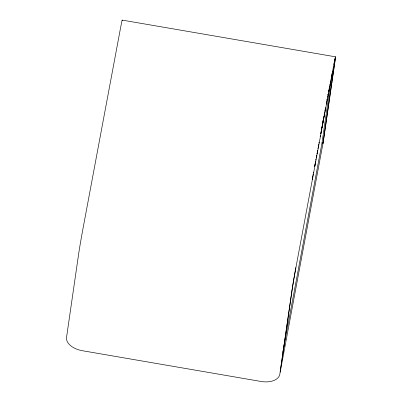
<?xml version="1.0" encoding="UTF-8"?>
<svg xmlns="http://www.w3.org/2000/svg" width="402" height="402" viewBox="0 0 402 402"><rect width="100%" height="100%" fill="white"/><g stroke="black" fill="none" stroke-linecap="round" stroke-linejoin="round"><path stroke-width="0.6" d="M317.088 153.257L317.072 153.79L317.726 150.278M328.66 91.204L328.635 91.5L328.841 90.566M328.047 94.505L327.987 95.118L328.097 94.731M328.61 90.817L328.665 90.425M312.419 178.372L312.243 179.583L312.846 176.357L312.58 176.312M312.922 175.825L313.158 174.222M318.223 147.353L318.399 146.142M318.806 144.273L318.148 148.026M318.962 143.202L319.118 142.137M320.555 133.725L320.816 133.771L321.168 131.343M321.419 130.544L321.947 126.906M321.731 127.424L321.997 127.469L322.349 125.042M322.545 122.766L322.806 122.811L323.143 120.499L322.876 120.454M325.047 110.746L325.223 109.535M325.645 107.565L324.786 112.565L324.52 112.52M282.832 352.268L322.032 142.8L332.072 73.556M332.253 72.32L332.434 71.084M322.811 144.011A17.457 10.407 10.6 0 0 323.153 142.69L335.112 60.24A17.457 0.342 -80.2 0 0 334.027 63.707L295.746 268.446A16.025 0.317 -80.2 0 0 292.008 290.556L280.174 372.162L323.062 142.976L334.901 61.37A16.025 0.317 -80.2 0 0 333.906 64.556M327.414 97.249L327.479 96.817M330.298 82.696L330.439 81.797M315.364 162.89L315.63 161.267M314.459 166.272L314.726 166.317L315.525 161.413M315.726 160.187L315.922 158.961M314.595 165.835L314.691 165.257M327.826 95.224L327.942 94.52M329.846 85.405L330.097 83.928M314.53 166.589L314.721 165.508M329.419 87.47L329.565 86.641M320.153 136.564L320.334 135.569M326.987 99.962L327.188 98.867M329.555 87.033L328.6 92.204M329.077 89.339L329.253 88.37M313.309 173.156L313.51 172.101M324.183 114.947L324.414 113.711M316.218 157.901L316.761 154.996M322.806 122.811L323.585 118.645M323.811 117.454L324.032 116.263M324.253 115.072L324.479 113.882L321.997 127.469M314.726 166.317L315.258 163.463M320.816 133.771L321.319 131.082M327.268 99.299L326.585 102.54M326.203 104.198L326.444 102.992M328.218 94.158L328.384 93.314M328.776 90.279L328.625 90.932M327.434 96.862L327.499 96.555M327.112 99.349L327.203 98.947M122.183 20.1L335.489 56.813M322.032 142.8L323.062 142.976M317.786 148.519L318.047 148.564M122.183 20.633A17.457 0.342 -80.2 0 0 120.726 26.999L82.566 230.889A17.457 0.342 -80.2 0 0 78.496 254.974L66.536 337.429A17.457 10.407 10.6 0 0 82.239 350.695L261.139 381.483A17.457 10.407 10.6 0 0 279.837 374.136L291.797 291.686A17.457 0.342 -80.2 0 1 295.872 267.601"/></g></svg>
